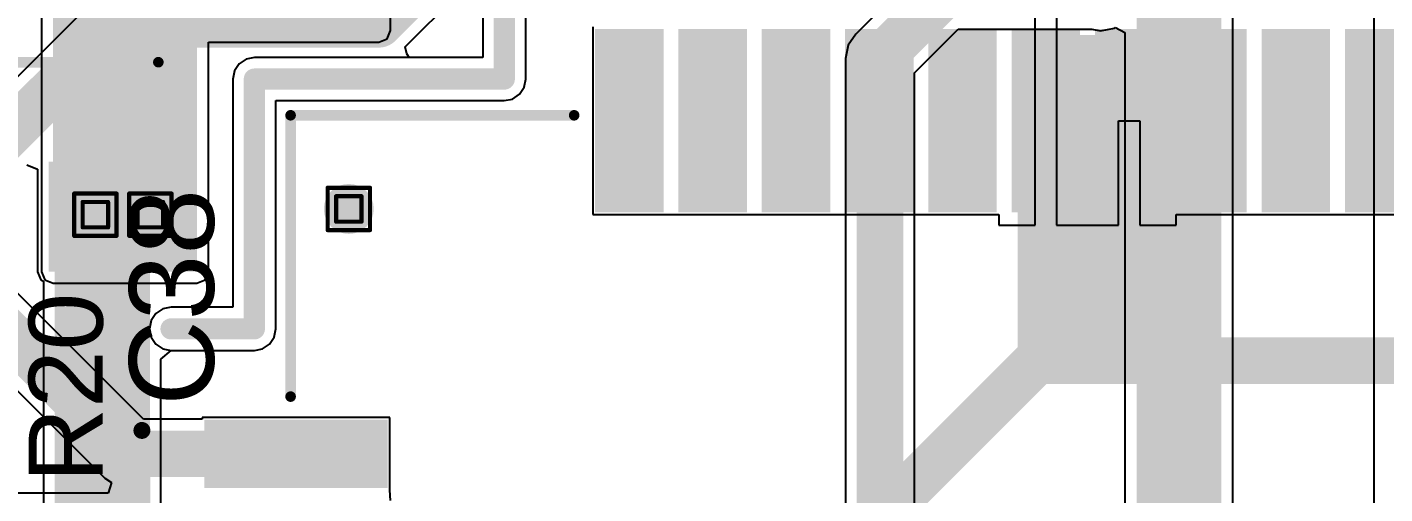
# Model space of a CAD drawing. Header units: inches. Extents: x -0.3 to 9.9, y -0.4 to 5.
# Drawn here: x 0.106 to 0.747, y 1.562 to 1.783 of the extents above; entities that cross this region are included whole.
import ezdxf

# ---------------------------------------------------------------- set-up
doc = ezdxf.new("R2010")
doc.units = ezdxf.units.IN
doc.header["$MEASUREMENT"] = 0
for name, color, linetype in [('Bottom Layer', 5, 'Continuous'), ('Bottom Solder', 6, 'Continuous'), ('Drill Drawing', 1, 'Continuous'), ('Keep-Out Layer', 6, 'Continuous'), ('Top Layer', 1, 'Continuous'), ('Top Overlay', 2, 'Continuous'), ('Top Paste', 8, 'Continuous'), ('Top Solder', 216, 'Continuous'), ('Via Holes', 16, 'Continuous')]:
    doc.layers.add(name, color=color, linetype=linetype)
doc.styles.add('Arial', font='', dxfattribs={"height": 0.2})
doc.styles.get('Arial').set_extended_font_data('Arial')

# ---------------------------------------------------------------- blocks, each defined once
blk = doc.blocks.new('SIM7000A_35')
at = {"layer": 'Top Layer'}
for points in [[(0.32717, 0.51181), (0.32717, 0.43307), (0.30276, 0.43307), (0.30276, 0.51181)], [(0.43307, 0.32717), (0.51181, 0.32717), (0.51181, 0.30276), (0.43307, 0.30276)], [(0.43307, 0.2878), (0.51181, 0.2878), (0.51181, 0.26339), (0.43307, 0.26339)], [(0.43307, 0.24843), (0.51181, 0.24843), (0.51181, 0.22402), (0.43307, 0.22402)], [(0.43307, 0.20906), (0.51181, 0.20906), (0.51181, 0.18465), (0.43307, 0.18465)], [(0.43307, 0.16969), (0.51181, 0.16969), (0.51181, 0.14528), (0.43307, 0.14528)], [(0.43307, 0.13031), (0.51181, 0.13031), (0.51181, 0.10591), (0.43307, 0.10591)], [(0.43307, 0.09094), (0.51181, 0.09094), (0.51181, 0.06654), (0.43307, 0.06654)], [(0.43307, 0.05157), (0.51181, 0.05157), (0.51181, 0.02717), (0.43307, 0.02717)], [(0.43307, 0.0122), (0.51181, 0.0122), (0.51181, -0.0122), (0.43307, -0.0122)], [(0.43307, -0.02717), (0.51181, -0.02717), (0.51181, -0.05157), (0.43307, -0.05157)]]:
    blk.add_hatch(color=1, dxfattribs=at).paths.add_polyline_path(points)
at = {"layer": 'Top Paste'}
for points in [[(0.32717, 0.51181), (0.32717, 0.43307), (0.30276, 0.43307), (0.30276, 0.51181)], [(0.43307, 0.32717), (0.51181, 0.32717), (0.51181, 0.30276), (0.43307, 0.30276)], [(0.43307, 0.2878), (0.51181, 0.2878), (0.51181, 0.26339), (0.43307, 0.26339)], [(0.43307, 0.24843), (0.51181, 0.24843), (0.51181, 0.22402), (0.43307, 0.22402)], [(0.43307, 0.20906), (0.51181, 0.20906), (0.51181, 0.18465), (0.43307, 0.18465)], [(0.43307, 0.16969), (0.51181, 0.16969), (0.51181, 0.14528), (0.43307, 0.14528)], [(0.43307, 0.13031), (0.51181, 0.13031), (0.51181, 0.10591), (0.43307, 0.10591)], [(0.43307, 0.09094), (0.51181, 0.09094), (0.51181, 0.06654), (0.43307, 0.06654)], [(0.43307, 0.05157), (0.51181, 0.05157), (0.51181, 0.02717), (0.43307, 0.02717)], [(0.43307, 0.0122), (0.51181, 0.0122), (0.51181, -0.0122), (0.43307, -0.0122)], [(0.43307, -0.02717), (0.51181, -0.02717), (0.51181, -0.05157), (0.43307, -0.05157)]]:
    blk.add_hatch(color=8, dxfattribs=at).paths.add_polyline_path(points)
at = {"layer": 'Top Solder'}
for points in [[(0.33117, 0.51581), (0.33117, 0.42907), (0.29876, 0.42907), (0.29876, 0.51581)], [(0.42907, 0.33117), (0.51581, 0.33117), (0.51581, 0.29876), (0.42907, 0.29876)], [(0.42907, 0.2918), (0.51581, 0.2918), (0.51581, 0.25939), (0.42907, 0.25939)], [(0.42907, 0.25243), (0.51581, 0.25243), (0.51581, 0.22002), (0.42907, 0.22002)], [(0.42907, 0.21306), (0.51581, 0.21306), (0.51581, 0.18065), (0.42907, 0.18065)], [(0.42907, 0.17369), (0.51581, 0.17369), (0.51581, 0.14128), (0.42907, 0.14128)], [(0.42907, 0.13431), (0.51581, 0.13431), (0.51581, 0.10191), (0.42907, 0.10191)], [(0.42907, 0.09494), (0.51581, 0.09494), (0.51581, 0.06254), (0.42907, 0.06254)], [(0.42907, 0.05557), (0.51581, 0.05557), (0.51581, 0.02317), (0.42907, 0.02317)], [(0.42907, 0.0162), (0.51581, 0.0162), (0.51581, -0.0162), (0.42907, -0.0162)], [(0.42907, -0.02317), (0.51581, -0.02317), (0.51581, -0.05557), (0.42907, -0.05557)]]:
    blk.add_hatch(color=216, dxfattribs=at).paths.add_polyline_path(points)
at = {"layer": 'Keep-Out Layer', "const_width": 0.01}
for points in [[(0.37402, 0.5315), (0.37402, 0.49213)], [(0.37402, 0.49213), (0.49213, 0.49213)], [(0.49213, 0.49213), (0.49213, 0.37402)], [(0.49213, 0.37402), (0.5315, 0.37402)]]:
    blk.add_lwpolyline(points, dxfattribs=at)
at = {"layer": 'Keep-Out Layer', "const_width": 0.005}
for points in [[(0.37152, 0.5315, 1), (0.37652, 0.5315, 1)], [(0.37152, 0.49213, 1), (0.37652, 0.49213, 1)], [(0.37152, 0.49213, 1), (0.37652, 0.49213, 1)], [(0.48963, 0.49213, 1), (0.49463, 0.49213, 1)], [(0.48963, 0.49213, 1), (0.49463, 0.49213, 1)], [(0.48963, 0.37402, 1), (0.49463, 0.37402, 1)], [(0.48963, 0.37402, 1), (0.49463, 0.37402, 1)]]:
    blk.add_lwpolyline(points, format="xyb", close=True, dxfattribs=at)
at = {"layer": 'Top Overlay', "const_width": 0.005}
for points in [[(0.342, 0.475), (0.475, 0.475)], [(0.475, 0.475), (0.475, 0.341)]]:
    blk.add_lwpolyline(points, dxfattribs=at)
at = {"layer": 'Top Overlay', "const_width": 0.0025}
for points in [[(0.34075, 0.475, 1), (0.34325, 0.475, 1)], [(0.47375, 0.475, 1), (0.47625, 0.475, 1)], [(0.47375, 0.475, 1), (0.47625, 0.475, 1)], [(0.47375, 0.341, 1), (0.47625, 0.341, 1)]]:
    blk.add_lwpolyline(points, format="xyb", close=True, dxfattribs=at)
blk = doc.blocks.new('20SVPF120M_41')
at = {"layer": 'Top Layer'}
for points in [[(-0.17913, 0.0315), (-0.04134, 0.0315), (-0.04134, -0.0315), (-0.17913, -0.0315)], [(0.04134, 0.0315), (0.17913, 0.0315), (0.17913, -0.0315), (0.04134, -0.0315)]]:
    blk.add_hatch(color=1, dxfattribs=at).paths.add_polyline_path(points)
at = {"layer": 'Top Paste'}
for points in [[(-0.17913, 0.0315), (-0.04134, 0.0315), (-0.04134, -0.0315), (-0.17913, -0.0315)], [(0.04134, 0.0315), (0.17913, 0.0315), (0.17913, -0.0315), (0.04134, -0.0315)]]:
    blk.add_hatch(color=8, dxfattribs=at).paths.add_polyline_path(points)
at = {"layer": 'Top Solder'}
for points in [[(-0.18313, 0.0355), (-0.03734, 0.0355), (-0.03734, -0.0355), (-0.18313, -0.0355)], [(0.03734, 0.0355), (0.18313, 0.0355), (0.18313, -0.0355), (0.03734, -0.0355)]]:
    blk.add_hatch(color=216, dxfattribs=at).paths.add_polyline_path(points)
at = {"layer": 'Top Overlay', "const_width": 0.005}
for points in [[(-0.07677, 0.12992), (-0.12992, 0.07677)], [(0.12992, 0.12992), (-0.07677, 0.12992)], [(0.12992, 0.12992), (0.12992, 0.04528)], [(-0.12992, 0.07677), (-0.12992, 0.04528)], [(-0.153, 0.064), (-0.153, 0.043)], [(-0.144, 0.053), (-0.162, 0.053)], [(-0.12992, -0.04528), (-0.12992, -0.07677)], [(0.12992, -0.04528), (0.12992, -0.12992)], [(-0.07677, -0.12992), (-0.12992, -0.07677)], [(0.12992, -0.12992), (-0.07677, -0.12992)]]:
    blk.add_lwpolyline(points, dxfattribs=at)
at = {"layer": 'Top Overlay', "const_width": 0.0025}
for points in [[(-0.07802, 0.12992, 1), (-0.07552, 0.12992, 1)], [(-0.07802, 0.12992, 1), (-0.07552, 0.12992, 1)], [(0.12867, 0.12992, 1), (0.13117, 0.12992, 1)], [(0.12867, 0.12992, 1), (0.13117, 0.12992, 1)], [(-0.13117, 0.07677, 1), (-0.12867, 0.07677, 1)], [(-0.13117, 0.07677, 1), (-0.12867, 0.07677, 1)], [(-0.15425, 0.064, 1), (-0.15175, 0.064, 1)], [(-0.16325, 0.053, 1), (-0.16075, 0.053, 1)], [(-0.14525, 0.053, 1), (-0.14275, 0.053, 1)], [(-0.15425, 0.043, 1), (-0.15175, 0.043, 1)], [(-0.13117, 0.04528, 1), (-0.12867, 0.04528, 1)], [(0.12867, 0.04528, 1), (0.13117, 0.04528, 1)], [(-0.13117, -0.04528, 1), (-0.12867, -0.04528, 1)], [(0.12867, -0.04528, 1), (0.13117, -0.04528, 1)], [(-0.13117, -0.07677, 1), (-0.12867, -0.07677, 1)], [(-0.13117, -0.07677, 1), (-0.12867, -0.07677, 1)], [(-0.07802, -0.12992, 1), (-0.07552, -0.12992, 1)], [(-0.07802, -0.12992, 1), (-0.07552, -0.12992, 1)], [(0.12867, -0.12992, 1), (0.13117, -0.12992, 1)], [(0.12867, -0.12992, 1), (0.13117, -0.12992, 1)]]:
    blk.add_lwpolyline(points, format="xyb", close=True, dxfattribs=at)

msp = doc.modelspace()

# ---------------------------------------------------------------- hatches: boundary and pattern name
at = {"layer": 'Bottom Layer'}
msp.add_hatch(color=5, dxfattribs=at).paths.add_polyline_path([(0.116, 1.667), (0.185, 1.667), (0.185, 1.719), (0.116, 1.719)])
h = msp.add_hatch(color=5, dxfattribs=at)
edge = h.paths.add_edge_path()
edge.add_arc((0.25777, 1.69672), 0.01181, 0, 360)
h = msp.add_hatch(color=5, dxfattribs=at)
edge = h.paths.add_edge_path()
edge.add_arc((0.138, 1.694), 0.01181, 0, 360)
h = msp.add_hatch(color=5, dxfattribs=at)
edge = h.paths.add_edge_path()
edge.add_arc((0.164, 1.694), 0.01181, 0, 360)
at = {"layer": 'Bottom Solder'}
h = msp.add_hatch(color=6, dxfattribs=at)
edge = h.paths.add_edge_path()
edge.add_arc((0.25777, 1.69672), 0.00591, 0, 360)
h = msp.add_hatch(color=6, dxfattribs=at)
edge = h.paths.add_edge_path()
edge.add_arc((0.138, 1.694), 0.00591, 0, 360)
h = msp.add_hatch(color=6, dxfattribs=at)
edge = h.paths.add_edge_path()
edge.add_arc((0.164, 1.694), 0.00591, 0, 360)
at = {"layer": 'Top Layer'}
for points in [[(0.118, 1.781), (0.272, 1.781), (0.272, 2.027), (0.118, 2.027)], [(0.118, 1.667), (0.186, 1.667), (0.186, 1.794), (0.118, 1.794)], [(0.57382, 1.61395), (0.63982, 1.61395), (0.63982, 1.77895), (0.57382, 1.77895)]]:
    msp.add_hatch(color=1, dxfattribs=at).paths.add_polyline_path(points)
h = msp.add_hatch(color=1, dxfattribs=at)
edge = h.paths.add_edge_path()
edge.add_arc((0.25777, 1.69672), 0.01181, 0, 360)
h = msp.add_hatch(color=1, dxfattribs=at)
edge = h.paths.add_edge_path()
edge.add_arc((0.138, 1.694), 0.01181, 0, 360)
h = msp.add_hatch(color=1, dxfattribs=at)
edge = h.paths.add_edge_path()
edge.add_arc((0.164, 1.694), 0.01181, 0, 360)
at = {"layer": 'Top Solder'}
h = msp.add_hatch(color=216, dxfattribs=at)
edge = h.paths.add_edge_path()
edge.add_arc((0.25777, 1.69672), 0.00591, 0, 360)
h = msp.add_hatch(color=216, dxfattribs=at)
edge = h.paths.add_edge_path()
edge.add_arc((0.138, 1.694), 0.00591, 0, 360)
h = msp.add_hatch(color=216, dxfattribs=at)
edge = h.paths.add_edge_path()
edge.add_arc((0.164, 1.694), 0.00591, 0, 360)
at = {"layer": 'Via Holes'}
h = msp.add_hatch(color=7, dxfattribs=at)
edge = h.paths.add_edge_path()
edge.add_arc((0.25777, 1.69672), 0.00591, 0, 360)
h = msp.add_hatch(color=7, dxfattribs=at)
edge = h.paths.add_edge_path()
edge.add_arc((0.138, 1.694), 0.00591, 0, 360)
h = msp.add_hatch(color=7, dxfattribs=at)
edge = h.paths.add_edge_path()
edge.add_arc((0.164, 1.694), 0.00591, 0, 360)

# ---------------------------------------------------------------- linework, layer by layer
at = {"layer": 'Bottom Layer'}
for p, q in [((0.67549, 1.34799), (0.67549, 2.25369)), ((0.7422, 2.24953), (0.7422, 1.55624)), ((0.28438, 1.77331), (0.32323, 1.81215)), ((0.52746, 1.80954), (0.49729, 1.77936)), ((0.32105, 1.79748), (0.32105, 1.76831)), ((0.34144, 1.75811), (0.34144, 1.79748)), ((0.13252, 1.79059), (0.06177, 1.71985)), ((0.49729, 1.77936), (0.49375, 1.77407)), ((0.52514, 1.76107), (0.54576, 1.78169)), ((0.54576, 1.78169), (0.60884, 1.78169)), ((0.60884, 1.78169), (0.613, 1.78086)), ((0.613, 1.78086), (0.61956, 1.78216)), ((0.61956, 1.78216), (0.6201, 1.78253)), ((0.6201, 1.78253), (0.62451, 1.78017)), ((0.62451, 1.78017), (0.62451, 1.33743)), ((0.28517, 1.77003), (0.28438, 1.77331)), ((0.49375, 1.77407), (0.49251, 1.76782)), ((0.28632, 1.76831), (0.28517, 1.77003)), ((0.32105, 1.76831), (0.28632, 1.76831)), ((0.49251, 1.76782), (0.49251, 1.10458)), ((0.34067, 1.75421), (0.34144, 1.75811)), ((0.52514, 1.09782), (0.52514, 1.76107)), ((0.33846, 1.7509), (0.34067, 1.75421)), ((0.22333, 1.64), (0.22333, 1.74792)), ((0.22333, 1.74792), (0.33125, 1.74792)), ((0.33125, 1.74792), (0.33515, 1.74869)), ((0.33515, 1.74869), (0.33846, 1.7509)), ((0.10559, 1.71752), (0.11059, 1.71545)), ((0.11059, 1.71545), (0.11059, 1.667)), ((0.11059, 1.667), (0.11217, 1.66317)), ((0.11217, 1.66317), (0.11353, 1.66261)), ((0.11353, 1.66261), (0.11353, 1.48936)), ((0.22035, 1.63279), (0.22256, 1.6361)), ((0.22256, 1.6361), (0.22333, 1.64)), ((0.169, 1.62566), (0.17377, 1.62981)), ((0.17377, 1.62981), (0.21314, 1.62981)), ((0.21314, 1.62981), (0.21704, 1.63058)), ((0.21704, 1.63058), (0.22035, 1.63279)), ((0.169, 1.48936), (0.169, 1.62566))]:
    msp.add_line(p, q, dxfattribs=at)
for points, const_width in [([(0.65, 1.33743), (0.65, 2.38457)], 0.04), ([(0.272, 1.784), (0.31169, 1.82369)], 0.022), ([(0.50882, 1.76782), (0.539, 1.798)], 0.022), ([(0.07331, 1.70831), (0.149, 1.784)], 0.022), ([(0.149, 1.784), (0.272, 1.784)], 0.022), ([(0.50882, 1.09782), (0.50882, 1.76782)], 0.022), ([(0.14127, 1.6895), (0.14577, 1.694)], 0.045), ([(0.14127, 1.47073), (0.14127, 1.69123)], 0.045), ([(0.14577, 1.694), (0.159, 1.694)], 0.045)]:
    msp.add_lwpolyline(points, dxfattribs=dict(at, const_width=const_width))
for points, const_width in [([(0.1435, 1.784, 1), (0.1545, 1.784, 1)], 0.011), ([(0.1435, 1.784, 1), (0.1545, 1.784, 1)], 0.011), ([(0.2665, 1.784, 1), (0.2775, 1.784, 1)], 0.011), ([(0.2665, 1.784, 1), (0.2775, 1.784, 1)], 0.011), ([(0.50332, 1.76782, 1), (0.51432, 1.76782, 1)], 0.011), ([(0.50332, 1.76782, 1), (0.51432, 1.76782, 1)], 0.011), ([(0.13002, 1.69123, 1), (0.15252, 1.69123, 1)], 0.0225), ([(0.13452, 1.694, 1), (0.15702, 1.694, 1)], 0.0225), ([(0.13452, 1.694, 1), (0.15702, 1.694, 1)], 0.0225), ([(0.14775, 1.694, 1), (0.17025, 1.694, 1)], 0.0225), ([(0.13002, 1.6895, 1), (0.15252, 1.6895, 1)], 0.0225)]:
    msp.add_lwpolyline(points, format="xyb", close=True, dxfattribs=dict(at, const_width=const_width))
at = {"layer": 'Drill Drawing', "const_width": 0.002}
for points in [[(0.24777, 1.70672), (0.26777, 1.70672)], [(0.24777, 1.68672), (0.24777, 1.70672)], [(0.26777, 1.68672), (0.26777, 1.70672)], [(0.128, 1.704), (0.148, 1.704)], [(0.128, 1.684), (0.128, 1.704)], [(0.132, 1.7), (0.144, 1.7)], [(0.132, 1.688), (0.132, 1.7)], [(0.144, 1.688), (0.144, 1.7)], [(0.148, 1.684), (0.148, 1.704)], [(0.154, 1.704), (0.174, 1.704)], [(0.154, 1.684), (0.154, 1.704)], [(0.158, 1.7), (0.17, 1.7)], [(0.158, 1.688), (0.158, 1.7)], [(0.17, 1.688), (0.17, 1.7)], [(0.174, 1.684), (0.174, 1.704)], [(0.25177, 1.70272), (0.26377, 1.70272)], [(0.25177, 1.69072), (0.25177, 1.70272)], [(0.26377, 1.69072), (0.26377, 1.70272)], [(0.132, 1.688), (0.144, 1.688)], [(0.158, 1.688), (0.17, 1.688)], [(0.24777, 1.68672), (0.26777, 1.68672)], [(0.25177, 1.69072), (0.26377, 1.69072)], [(0.128, 1.684), (0.148, 1.684)], [(0.154, 1.684), (0.174, 1.684)]]:
    msp.add_lwpolyline(points, dxfattribs=at)
at = {"layer": 'Drill Drawing', "const_width": 0.001}
for points in [[(0.24727, 1.70672, 1), (0.24827, 1.70672, 1)], [(0.24727, 1.70672, 1), (0.24827, 1.70672, 1)], [(0.26727, 1.70672, 1), (0.26827, 1.70672, 1)], [(0.26727, 1.70672, 1), (0.26827, 1.70672, 1)], [(0.1275, 1.704, 1), (0.1285, 1.704, 1)], [(0.1275, 1.704, 1), (0.1285, 1.704, 1)], [(0.1315, 1.7, 1), (0.1325, 1.7, 1)], [(0.1315, 1.7, 1), (0.1325, 1.7, 1)], [(0.1435, 1.7, 1), (0.1445, 1.7, 1)], [(0.1435, 1.7, 1), (0.1445, 1.7, 1)], [(0.1475, 1.704, 1), (0.1485, 1.704, 1)], [(0.1475, 1.704, 1), (0.1485, 1.704, 1)], [(0.1535, 1.704, 1), (0.1545, 1.704, 1)], [(0.1535, 1.704, 1), (0.1545, 1.704, 1)], [(0.1575, 1.7, 1), (0.1585, 1.7, 1)], [(0.1575, 1.7, 1), (0.1585, 1.7, 1)], [(0.1695, 1.7, 1), (0.1705, 1.7, 1)], [(0.1695, 1.7, 1), (0.1705, 1.7, 1)], [(0.1735, 1.704, 1), (0.1745, 1.704, 1)], [(0.1735, 1.704, 1), (0.1745, 1.704, 1)], [(0.25127, 1.70272, 1), (0.25227, 1.70272, 1)], [(0.25127, 1.70272, 1), (0.25227, 1.70272, 1)], [(0.26327, 1.70272, 1), (0.26427, 1.70272, 1)], [(0.26327, 1.70272, 1), (0.26427, 1.70272, 1)], [(0.1315, 1.688, 1), (0.1325, 1.688, 1)], [(0.1315, 1.688, 1), (0.1325, 1.688, 1)], [(0.1435, 1.688, 1), (0.1445, 1.688, 1)], [(0.1435, 1.688, 1), (0.1445, 1.688, 1)], [(0.1575, 1.688, 1), (0.1585, 1.688, 1)], [(0.1575, 1.688, 1), (0.1585, 1.688, 1)], [(0.1695, 1.688, 1), (0.1705, 1.688, 1)], [(0.1695, 1.688, 1), (0.1705, 1.688, 1)], [(0.24727, 1.68672, 1), (0.24827, 1.68672, 1)], [(0.24727, 1.68672, 1), (0.24827, 1.68672, 1)], [(0.25127, 1.69072, 1), (0.25227, 1.69072, 1)], [(0.25127, 1.69072, 1), (0.25227, 1.69072, 1)], [(0.26327, 1.69072, 1), (0.26427, 1.69072, 1)], [(0.26327, 1.69072, 1), (0.26427, 1.69072, 1)], [(0.26727, 1.68672, 1), (0.26827, 1.68672, 1)], [(0.26727, 1.68672, 1), (0.26827, 1.68672, 1)], [(0.1275, 1.684, 1), (0.1285, 1.684, 1)], [(0.1275, 1.684, 1), (0.1285, 1.684, 1)], [(0.1475, 1.684, 1), (0.1485, 1.684, 1)], [(0.1475, 1.684, 1), (0.1485, 1.684, 1)], [(0.1535, 1.684, 1), (0.1545, 1.684, 1)], [(0.1535, 1.684, 1), (0.1545, 1.684, 1)], [(0.1735, 1.684, 1), (0.1745, 1.684, 1)], [(0.1735, 1.684, 1), (0.1745, 1.684, 1)]]:
    msp.add_lwpolyline(points, format="xyb", close=True, dxfattribs=at)
at = {"layer": 'Top Layer'}
for p, q in [((0.27741, 1.781), (0.27741, 1.93759)), ((0.32105, 1.79748), (0.32105, 1.76831)), ((0.34144, 1.75811), (0.34144, 1.79748)), ((0.11259, 1.794), (0.11259, 1.781)), ((0.58215, 1.73843), (0.58215, 1.7878)), ((0.59215, 1.7878), (0.59215, 1.73843)), ((0.11259, 1.781), (0.11259, 1.667)), ((0.272, 1.77559), (0.27583, 1.77717)), ((0.27583, 1.77717), (0.27741, 1.781)), ((0.3731, 1.7828), (0.3731, 1.69406)), ((0.19141, 1.667), (0.19141, 1.77559)), ((0.19141, 1.77559), (0.272, 1.77559)), ((0.20593, 1.76532), (0.20372, 1.76202)), ((0.20924, 1.76753), (0.20593, 1.76532)), ((0.21314, 1.76831), (0.20924, 1.76753)), ((0.32105, 1.76831), (0.21314, 1.76831)), ((0.20372, 1.76202), (0.20294, 1.75811)), ((0.20294, 1.75811), (0.20294, 1.6502)), ((0.34067, 1.75421), (0.34144, 1.75811)), ((0.33846, 1.7509), (0.34067, 1.75421)), ((0.22333, 1.64), (0.22333, 1.74792)), ((0.22333, 1.74792), (0.33125, 1.74792)), ((0.33125, 1.74792), (0.33515, 1.74869)), ((0.33515, 1.74869), (0.33846, 1.7509)), ((0.58215, 1.68906), (0.58215, 1.73843)), ((0.59215, 1.73843), (0.59215, 1.68906)), ((0.62152, 1.68906), (0.62152, 1.73843)), ((0.62152, 1.73843), (0.63152, 1.73843)), ((0.63152, 1.73843), (0.63152, 1.68906)), ((0.3731, 1.69406), (0.40747, 1.69406)), ((0.40747, 1.69406), (0.40751, 1.69406)), ((0.40751, 1.69406), (0.41247, 1.69406)), ((0.41247, 1.69406), (0.41251, 1.69406)), ((0.41251, 1.69406), (0.44684, 1.69406)), ((0.44684, 1.69406), (0.44688, 1.69406)), ((0.44688, 1.69406), (0.45184, 1.69406)), ((0.45184, 1.69406), (0.45188, 1.69406)), ((0.45188, 1.69406), (0.48621, 1.69406)), ((0.48621, 1.69406), (0.48625, 1.69406)), ((0.48625, 1.69406), (0.49121, 1.69406)), ((0.49121, 1.69406), (0.49125, 1.69406)), ((0.49125, 1.69406), (0.52558, 1.69406)), ((0.52558, 1.69406), (0.52562, 1.69406)), ((0.52562, 1.69406), (0.53058, 1.69406)), ((0.53058, 1.69406), (0.53062, 1.69406)), ((0.53062, 1.69406), (0.56495, 1.69406)), ((0.56495, 1.69406), (0.56495, 1.68906)), ((0.64873, 1.68906), (0.64873, 1.69406)), ((0.64873, 1.69406), (0.68306, 1.69406)), ((0.68306, 1.69406), (0.6831, 1.69406)), ((0.6831, 1.69406), (0.68806, 1.69406)), ((0.68806, 1.69406), (0.6881, 1.69406)), ((0.6881, 1.69406), (0.72243, 1.69406)), ((0.72243, 1.69406), (0.72247, 1.69406)), ((0.72247, 1.69406), (0.72743, 1.69406)), ((0.72743, 1.69406), (0.72747, 1.69406)), ((0.72747, 1.69406), (0.7618, 1.69406)), ((0.56495, 1.68906), (0.58215, 1.68906)), ((0.59215, 1.68906), (0.62152, 1.68906)), ((0.63152, 1.68906), (0.64873, 1.68906)), ((0.16081, 1.59726), (0.08747, 1.6706)), ((0.11259, 1.667), (0.11417, 1.66317)), ((0.11417, 1.66317), (0.118, 1.66159)), ((0.186, 1.66159), (0.18983, 1.66317)), ((0.18983, 1.66317), (0.19141, 1.667)), ((0.118, 1.66159), (0.186, 1.66159)), ((0.16987, 1.64942), (0.16656, 1.64721)), ((0.17377, 1.6502), (0.16987, 1.64942)), ((0.20294, 1.6502), (0.17377, 1.6502)), ((0.0644, 1.64753), (0.14252, 1.56941)), ((0.16435, 1.64391), (0.16357, 1.64)), ((0.16656, 1.64721), (0.16435, 1.64391)), ((0.16357, 1.64), (0.16435, 1.6361)), ((0.16435, 1.6361), (0.16656, 1.63279)), ((0.22035, 1.63279), (0.22256, 1.6361)), ((0.22256, 1.6361), (0.22333, 1.64)), ((0.16656, 1.63279), (0.16987, 1.63058)), ((0.16987, 1.63058), (0.17377, 1.62981)), ((0.17377, 1.62981), (0.21314, 1.62981)), ((0.21314, 1.62981), (0.21704, 1.63058)), ((0.21704, 1.63058), (0.22035, 1.63279)), ((0.27719, 1.59815), (0.18845, 1.59815)), ((0.18845, 1.59815), (0.18845, 1.59726)), ((0.27719, 1.56596), (0.27719, 1.59815)), ((0.18845, 1.59726), (0.16081, 1.59726)), ((0.14252, 1.56941), (0.14559, 1.56736)), ((0.14559, 1.56736), (0.14407, 1.56236)), ((0.27719, 1.56374), (0.27719, 1.56596)), ((0.14407, 1.56236), (0.097, 1.56236)), ((0.27745, 1.55885), (0.27719, 1.56374))]:
    msp.add_line(p, q, dxfattribs=at)
for points, const_width in [([(0.15882, 1.69418), (0.159, 1.694)], 0.04), ([(0.60682, 1.64795), (0.60682, 1.69645)], 0.022), ([(0.073, 1.662), (0.15405, 1.58095)], 0.022), ([(0.60682, 1.64795), (0.62882, 1.62595)], 0.022), ([(0.60682, 1.62495), (0.60782, 1.62595)], 0.022), ([(0.46021, 1.50221), (0.58295, 1.62495)], 0.022), ([(0.58295, 1.62495), (0.60682, 1.62495)], 0.022), ([(0.62882, 1.62495), (0.84782, 1.62495)], 0.022), ([(0.15405, 1.58095), (0.23282, 1.58095)], 0.022)]:
    msp.add_lwpolyline(points, dxfattribs=dict(at, const_width=const_width))
for points, const_width in [([(0.14882, 1.69418, 1), (0.16882, 1.69418, 1)], 0.02), ([(0.149, 1.694, 1), (0.169, 1.694, 1)], 0.02), ([(0.60132, 1.69645, 1), (0.61232, 1.69645, 1)], 0.011), ([(0.60132, 1.64795, 1), (0.61232, 1.64795, 1)], 0.011), ([(0.60132, 1.64795, 1), (0.61232, 1.64795, 1)], 0.011), ([(0.60232, 1.62595, 1), (0.61332, 1.62595, 1)], 0.011), ([(0.62332, 1.62595, 1), (0.63432, 1.62595, 1)], 0.011), ([(0.57745, 1.62495, 1), (0.58845, 1.62495, 1)], 0.011), ([(0.57745, 1.62495, 1), (0.58845, 1.62495, 1)], 0.011), ([(0.60132, 1.62495, 1), (0.61232, 1.62495, 1)], 0.011), ([(0.60132, 1.62495, 1), (0.61232, 1.62495, 1)], 0.011), ([(0.62332, 1.62495, 1), (0.63432, 1.62495, 1)], 0.011), ([(0.14855, 1.58095, 1), (0.15955, 1.58095, 1)], 0.011), ([(0.14855, 1.58095, 1), (0.15955, 1.58095, 1)], 0.011), ([(0.22732, 1.58095, 1), (0.23832, 1.58095, 1)], 0.011)]:
    msp.add_lwpolyline(points, format="xyb", close=True, dxfattribs=dict(at, const_width=const_width))
at = {"layer": 'Top Overlay', "const_width": 0.008}
msp.add_lwpolyline([(0.16, 1.502), (0.16, 1.592)], dxfattribs=at)
at = {"layer": 'Top Overlay', "const_width": 0.004}
msp.add_lwpolyline([(0.158, 1.592, 1), (0.162, 1.592, 1)], format="xyb", close=True, dxfattribs=at)

# ---------------------------------------------------------------- block references
for name, p, rotation in [('20SVPF120M_41', (0.091, 1.896), 180), ('SIM7000A_35', (0.70526, 1.26599), 90)]:
    msp.add_blockref(name, p, dxfattribs=dict(rotation=rotation))

# ---------------------------------------------------------------- texts
at = {"layer": 'Top Overlay', "style": 'Arial'}
for s, height, p in [('C38', 0.04, (0.19399, 1.60368)), ('R20', 0.035, (0.14149, 1.56735))]:
    msp.add_text(s, height=height, rotation=90, dxfattribs=at).set_placement(p)

doc.saveas('drawing.dxf')
